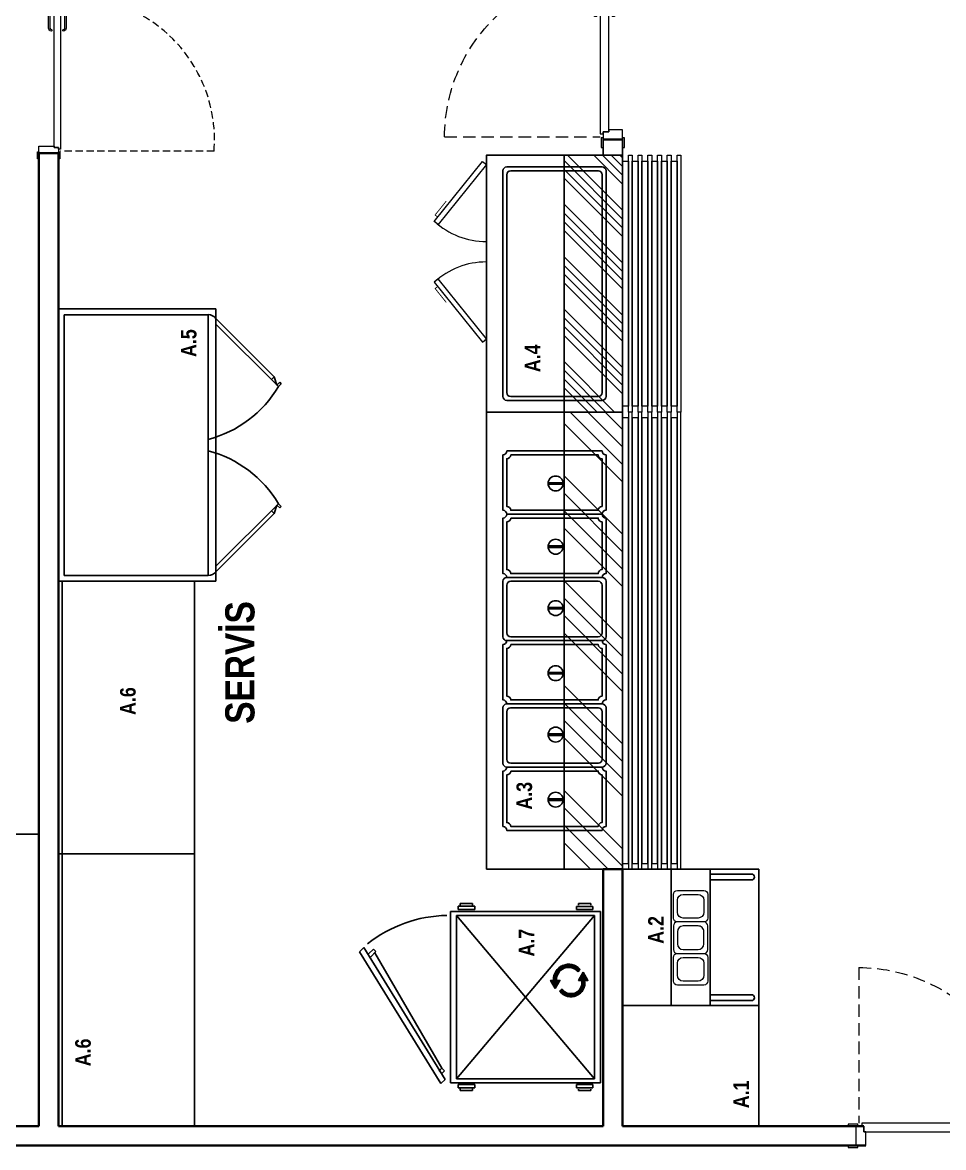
# Model space of a CAD drawing. Header units: centimetres. Extents: x 3125 to 7752, y 12316 to 13705.
# Drawn here: x 4758 to 5231, y 12316 to 12895 of the extents above; entities that cross this region are included whole.
import ezdxf

# ---------------------------------------------------------------- set-up
doc = ezdxf.new("R2010")
doc.units = ezdxf.units.CM
for name, pattern in [('DASHED2', [9.524999999999995, 6.349999999999998, -3.174999999999998]), ('HIDDEN', [0.375, 0.25, -0.125]), ('NewLinetype1', [0])]:
    doc.linetypes.add(name, pattern=pattern)
doc.layers.add('0-MUTFAK', color=7, linetype='Continuous')
for name, color, linetype, lineweight in [('A_frame', 167, 'Continuous', 9), ('A_strc-prf', 115, 'Continuous', 9), ('A_text', 7, 'Continuous', 9), ('DUVAR', 1, 'Continuous', 40), ('GRC-Ekipman', 4, 'Continuous', 25)]:
    doc.layers.add(name, color=color, linetype=linetype, lineweight=lineweight)
doc.styles.add('GZP', font='ARIALN.TTF')
pattern_1 = [(360, (-171.5160892261192, 853.8561361973235), (-1e-16, -0.5588000000000001), [0.4064, -0.1524]), (270, (-171.5160892261192, 853.8561361973235), (-0.5588000000000001, 0), [0.4064, -0.1524])]

# ---------------------------------------------------------------- blocks, each defined once
blk = doc.blocks.new('K-160')
at = {"layer": 'A_frame'}
for points in [[(-717.4927648580197, 19159.98319272613), (-717.4927648580197, 19163.61955637613), (-716.7654921280155, 19163.61955637613), (-716.7654921280209, 19160.71178422784), (-716.7654921280209, 19159.98319272613)], [(-706.7627648280263, 19159.98319272613), (-706.7627648280263, 19160.71178422792), (-706.7627648280263, 19163.61955637613), (-706.0354920980203, 19163.61955637613), (-706.0354920980203, 19159.98319272613)], [(-716.7654921280209, 19081.43905665793), (-716.7654921280209, 19080.71178392792), (-717.8564012230199, 19080.71178392792), (-717.8564012230199, 19158.52864726613), (-716.7654921280209, 19158.52864726613), (-716.7654921280209, 19157.80137453613), (-714.5836739380211, 19157.80137453613), (-714.5836739380211, 19157.07410180613), (-714.5836739380211, 19081.43905665793)], [(-714.5836739380211, 19157.07410180613), (-714.5836739380211, 19157.80137453613), (-716.7654921280209, 19157.80137453613), (-716.7654921280209, 19160.71178422784), (-706.7627648280263, 19160.71178422792), (-706.7627648280209, 19157.07410180613)], [(-716.7654921280209, 19079.98451119793), (-716.7654921280209, 19080.71178392792), (-717.8564012230199, 19080.71178392792), (-717.8564012230199, 19002.89492058969), (-716.7654921280209, 19002.89492058969), (-716.7654921280209, 19003.62219331969), (-714.5836739380211, 19003.62219331969), (-714.5836739380211, 19004.34946604968), (-714.5836739380211, 19079.98451119793)], [(-718.2200375880202, 19074.3525872176), (-718.2200375880202, 19072.3519774586), (-717.8564012230199, 19072.3519774586), (-717.8564012230199, 19074.3525872176)], [(-714.5836739380211, 19074.3525872176), (-714.5836739380211, 19072.3519774586), (-714.2200375730208, 19072.3519774586), (-714.2200375730208, 19074.3525872176)], [(-717.4927648580197, 19001.44037512968), (-717.4927648580197, 18997.80401147969), (-716.7654921280155, 18997.80401147969), (-716.7654921280209, 19000.71178362797), (-716.7654921280209, 19001.44037512968)], [(-714.5836739380211, 19004.34946604968), (-714.5836739380211, 19003.62219331969), (-716.7654921280209, 19003.62219331969), (-716.7654921280209, 19000.71178362797), (-706.7627648280263, 19000.71178362789), (-706.7627648280209, 19004.34946604968)], [(-706.7627648280263, 19001.44037512968), (-706.7627648280263, 19000.71178362789), (-706.7627648280263, 18997.80401147969), (-706.0354920980203, 18997.80401147969), (-706.0354920980203, 19001.44037512968)]]:
    blk.add_lwpolyline(points, close=True, dxfattribs=at)
at = {"layer": 'A_frame', "linetype": 'HIDDEN', "ltscale": 15}
for points in [[(-717.8564012230199, 19080.71178392792, -0.4623832520336934), (-796.7654924280159, 19159.64939089391), (-717.8564012230199, 19159.64939089391)], [(-717.8564012230199, 19080.71178392792, 0.4623832520335537), (-796.7654924280159, 19001.77417696191), (-717.8564012230199, 19001.77417696191)]]:
    blk.add_lwpolyline(points, format="xyb", dxfattribs=at)
at = {"layer": 'A_frame'}
for points in [[(-720.7654921430203, 19089.16219461271), (-720.7654921430203, 19096.43492191272, -0.4142135623491085), (-719.3109466831465, 19097.88946737271, -0.9168501625159606), (-719.3109466917667, 19097.16219464271, 0.4142135588501441), (-720.0382194130198, 19096.43492191272), (-720.0382194130198, 19089.16219461271, 0.4142135623730951), (-719.310946683021, 19088.43492188272), (-718.2200375880202, 19088.43492188272), (-718.2200375880202, 19087.70764915271), (-719.310946683021, 19087.70764915271, -0.4142135623730951)], [(-713.12912847802, 19087.70764915271), (-714.2200375730208, 19087.70764915271), (-714.2200375730208, 19088.43492188272), (-713.12912847802, 19088.43492188272, 0.4142135623730951), (-712.4018557480194, 19089.16219461271), (-712.4018557480194, 19096.43492191272, 0.4142135588522839), (-713.1291284692834, 19097.16219464271, -0.9168501625158472), (-713.129128477909, 19097.88946737271, -0.4142135623501673), (-711.6745830180207, 19096.43492191272), (-711.6745830180207, 19089.16219461271, -0.4142135623730951)], [(-720.7654921430203, 19072.26137324315), (-720.7654921430203, 19064.98864594315, 0.4142135623491085), (-719.3109466831465, 19063.53410048314, 0.9168501625159606), (-719.3109466917667, 19064.26137321315, -0.4142135588501441), (-720.0382194130198, 19064.98864594315), (-720.0382194130198, 19072.26137324315, -0.4142135623730951), (-719.310946683021, 19072.98864597315), (-718.2200375880202, 19072.98864597315), (-718.2200375880202, 19073.71591870315), (-719.310946683021, 19073.71591870315, 0.4142135623730951)], [(-713.12912847802, 19073.71591870315), (-714.2200375730208, 19073.71591870315), (-714.2200375730208, 19072.98864597315), (-713.12912847802, 19072.98864597315, -0.4142135623730951), (-712.4018557480194, 19072.26137324315), (-712.4018557480194, 19064.98864594315, -0.4142135588522839), (-713.1291284692834, 19064.26137321315, 0.9168501625158472), (-713.129128477909, 19063.53410048314, 0.4142135623501673), (-711.6745830180207, 19064.98864594315), (-711.6745830180207, 19072.26137324315, 0.4142135623730951)]]:
    blk.add_lwpolyline(points, format="xyb", close=True, dxfattribs=at)
blk = doc.blocks.new('WE2')
at = {"layer": 'A_strc-prf', "linetype": 'DASHED2', "elevation": 1.887440247873986e-08}
blk.add_lwpolyline([(-2278.771145463372, 19384.01490737011, -0.3926961152955282), (-2193.230122980975, 19464.01592985247), (-2193.230122980975, 19384.01490737011)], format="xyb", dxfattribs=at)
blk.add_lwpolyline([(-2278.771145463372, 19384.01490737011, -0.3926961152955282), (-2193.230122980975, 19464.01592985247), (-2193.230122980975, 19384.01490737011)], format="xyb", dxfattribs=at)
at = {"layer": 'A_strc-prf', "elevation": 1.887440247873986e-08}
for points in [[(-2267.151830815346, 19388.01490737011), (-2257.151830815346, 19388.01490737011, -0.4142135623491085), (-2255.15183081535, 19386.01490737027, -0.9168501625159606), (-2256.151830815346, 19386.01490738213, 0.414213558850144), (-2257.151830815346, 19387.01490737011), (-2267.151830815346, 19387.01490737011, 0.4142135623730951), (-2268.151830815346, 19386.01490737011), (-2268.151830815346, 19384.51490737011), (-2269.151830815346, 19384.51490737011), (-2269.151830815346, 19386.01490737011, -0.4142135623730951)], [(-2267.151830815346, 19388.01490737011), (-2257.151830815346, 19388.01490737011, -0.4142135623491085), (-2255.15183081535, 19386.01490737027, -0.9168501625159606), (-2256.151830815346, 19386.01490738213, 0.414213558850144), (-2257.151830815346, 19387.01490737011), (-2267.151830815346, 19387.01490737011, 0.4142135623730951), (-2268.151830815346, 19386.01490737011), (-2268.151830815346, 19384.51490737011), (-2269.151830815346, 19384.51490737011), (-2269.151830815346, 19386.01490737011, -0.4142135623730951)], [(-2269.151830815346, 19377.51490737011), (-2269.151830815346, 19379.01490737011), (-2268.151830815346, 19379.01490737011), (-2268.151830815346, 19377.51490737011, 0.4142135623730951), (-2267.151830815346, 19376.51490737011), (-2257.151830815346, 19376.51490737011, 0.4142135588522838), (-2256.151830815346, 19377.51490735809, -0.9168501625158472), (-2255.15183081535, 19377.51490736993, -0.4142135623501672), (-2257.151830815346, 19375.51490737011), (-2267.151830815346, 19375.51490737011, -0.4142135623730951)], [(-2269.151830815346, 19377.51490737011), (-2269.151830815346, 19379.01490737011), (-2268.151830815346, 19379.01490737011), (-2268.151830815346, 19377.51490737011, 0.4142135623730951), (-2267.151830815346, 19376.51490737011), (-2257.151830815346, 19376.51490737011, 0.4142135588522838), (-2256.151830815346, 19377.51490735809, -0.9168501625158472), (-2255.15183081535, 19377.51490736993, -0.4142135623501672), (-2257.151830815346, 19375.51490737011), (-2267.151830815346, 19375.51490737011, -0.4142135623730951)]]:
    blk.add_lwpolyline(points, format="xyb", close=True, dxfattribs=at)
for points in [[(-2285.767518841065, 19383.51490737011), (-2280.767518841065, 19383.51490737011), (-2280.767518841065, 19382.51490737011), (-2281.769332152224, 19382.51490737011), (-2285.767518841065, 19382.51490737011)], [(-2285.767518841065, 19383.51490737011), (-2280.767518841065, 19383.51490737011), (-2280.767518841065, 19382.51490737011), (-2281.769332152224, 19382.51490737011), (-2285.767518841065, 19382.51490737011)], [(-2281.769332152224, 19382.51490737011), (-2277.767518841065, 19382.51490737011), (-2277.767518841065, 19379.51490737008), (-2276.767518841047, 19379.51490737008), (-2276.767518841047, 19372.51490737011), (-2281.769332152209, 19372.51490737011)], [(-2281.769332152224, 19382.51490737011), (-2277.767518841065, 19382.51490737011), (-2277.767518841065, 19379.51490737008), (-2276.767518841047, 19379.51490737008), (-2276.767518841047, 19372.51490737011), (-2281.769332152209, 19372.51490737011)], [(-2277.771145463372, 19382.51490737011), (-2278.771145463372, 19382.51490737011), (-2278.771145463372, 19384.01490737011), (-2194.771145463365, 19384.01490737011), (-2194.771145463365, 19382.51490737011), (-2195.771145463372, 19382.51490737011), (-2195.771145463372, 19379.51490737011), (-2196.771145463365, 19379.51490737011), (-2277.771145463372, 19379.51490737011)], [(-2277.771145463372, 19382.51490737011), (-2278.771145463372, 19382.51490737011), (-2278.771145463372, 19384.01490737011), (-2194.771145463365, 19384.01490737011), (-2194.771145463365, 19382.51490737011), (-2195.771145463372, 19382.51490737011), (-2195.771145463372, 19379.51490737011), (-2196.771145463365, 19379.51490737011), (-2277.771145463372, 19379.51490737011)], [(-2270.027250019491, 19384.51490737011), (-2267.27641161123, 19384.51490737011), (-2267.27641161123, 19384.01490737011), (-2270.027250019491, 19384.01490737011)], [(-2270.027250019491, 19384.51490737011), (-2267.27641161123, 19384.51490737011), (-2267.27641161123, 19384.01490737011), (-2270.027250019491, 19384.01490737011)], [(-2196.771145463365, 19379.51490737011), (-2195.771145463372, 19379.51490737011), (-2195.771145463372, 19382.51490737011), (-2191.769332152209, 19382.51490737011), (-2191.769332152209, 19372.51490737012), (-2196.771145463394, 19372.51490737011)], [(-2196.771145463365, 19379.51490737011), (-2195.771145463372, 19379.51490737011), (-2195.771145463372, 19382.51490737011), (-2191.769332152209, 19382.51490737011), (-2191.769332152209, 19372.51490737012), (-2196.771145463394, 19372.51490737011)], [(-2192.771145463365, 19383.51490737011), (-2187.771145463372, 19383.51490737011), (-2187.771145463372, 19382.5149073701), (-2191.769332152209, 19382.51490737011), (-2192.771145463365, 19382.51490737011)], [(-2192.771145463365, 19383.51490737011), (-2187.771145463372, 19383.51490737011), (-2187.771145463372, 19382.5149073701), (-2191.769332152209, 19382.51490737011), (-2192.771145463365, 19382.51490737011)], [(-2270.027250019491, 19379.51490737011), (-2267.27641161123, 19379.51490737011), (-2267.27641161123, 19379.01490737011), (-2270.027250019491, 19379.01490737011)], [(-2270.027250019491, 19379.51490737011), (-2267.27641161123, 19379.51490737011), (-2267.27641161123, 19379.01490737011), (-2270.027250019491, 19379.01490737011)], [(-2285.767518841065, 19372.51490737011), (-2281.769332152209, 19372.51490737011), (-2280.767518841065, 19372.51490737011), (-2280.767518841065, 19371.51490737011), (-2285.767518841065, 19371.51490737011)], [(-2285.767518841065, 19372.51490737011), (-2281.769332152209, 19372.51490737011), (-2280.767518841065, 19372.51490737011), (-2280.767518841065, 19371.51490737011), (-2285.767518841065, 19371.51490737011)], [(-2192.771145463397, 19372.51490737011), (-2191.769332152209, 19372.51490737012), (-2187.771145463394, 19372.51490737012), (-2187.771145463394, 19371.51490737011), (-2192.771145463397, 19371.51490737011)], [(-2192.771145463397, 19372.51490737011), (-2191.769332152209, 19372.51490737012), (-2187.771145463394, 19372.51490737012), (-2187.771145463394, 19371.51490737011), (-2192.771145463397, 19371.51490737011)]]:
    blk.add_lwpolyline(points, close=True, dxfattribs=at)
blk = doc.blocks.new('CTezg.140-70')
for p, q in [((-140, 0), (0, 0)), ((-140, -70), (-140, 0)), ((0, 0), (0, -70)), ((0, -2.000000000000909), (-140, -2)), ((0, -70), (-140, -70))]:
    blk.add_line(p, q)
blk = doc.blocks.new('KüverÜnit. L70')
for p, q in [((-67.51679228706053, -66.25063764738115), (-67.51679228706053, -45)), ((-64.48853546794271, -66.25063764738115), (-64.48853546794271, -45)), ((-5.511464532057289, -66.25063764738115), (-5.511464532057289, -45)), ((-2.483207712939473, -66.25063764738115), (-2.483207712939473, -45))]:
    blk.add_line(p, q)
for points in [[(-70, 0), (0, 0), (0, -70), (-70, -70)], [(-70, -45), (-70, -25), (0, -25), (0, -45)]]:
    blk.add_lwpolyline(points, close=True)
at = {"color": 33, "lineweight": 0}
for points in [[(-57.5, -26.20000000000073), (-45.29999999998836, -26.20000000000073, -0.4142135623730951), (-43.29999999998836, -28.20000000000073), (-43.30000000000291, -41.79999999999927, -0.4142135623730951), (-45.30000000000291, -43.79999999999927), (-57.5, -43.79999999999927, -0.4142135623730951), (-59.5, -41.79999999999927), (-59.5, -28.19999999999891, -0.414213562373061)], [(-54.5, -28.20000000000073), (-48.29999999998836, -28.20000000000073, -0.4142135623730951), (-45.29999999998836, -31.20000000000073), (-45.29999999998836, -38.79999999999927, -0.4142135623731022), (-48.29999999998836, -41.79999999999927), (-54.5, -41.79999999999927, -0.4142135623730951), (-57.5, -38.79999999999927), (-57.5, -31.20000000000073, -0.4142135623730951)], [(-29.09999999999127, -26.20000000000073), (-41.29999999998836, -26.20000000000073, 0.4142135623730951), (-43.29999999998836, -28.20000000000073), (-43.29999999998836, -41.79999999999927, 0.4142135623730951), (-41.29999999998836, -43.79999999999927), (-29.09999999999127, -43.80000000000111, 0.4142135623730951), (-27.09999999999127, -41.80000000000108), (-27.09999999999127, -28.19999999999891, 0.414213562373061)], [(-32.10000000000582, -28.20000000000073), (-38.29999999998836, -28.20000000000073, 0.4142135623730951), (-41.29999999998836, -31.20000000000073), (-41.29999999998836, -38.79999999999927, 0.4142135623731022), (-38.29999999998836, -41.79999999999927), (-32.10000000000582, -41.79999999999927, 0.4142135623730951), (-29.09999999999127, -38.79999999999927), (-29.09999999999127, -31.20000000000073, 0.4142135623730951)], [(-25.09999999999127, -26.20000000000073), (-12.89999999999418, -26.20000000000073, -0.4142135623730951), (-10.89999999999418, -28.20000000000073), (-10.89999999999418, -41.80000000000108, -0.4142135623730951), (-12.89999999999418, -43.80000000000111), (-25.09999999999127, -43.80000000000111, -0.4142135623730951), (-27.09999999999127, -41.80000000000108), (-27.09999999999127, -28.19999999999891, -0.414213562373061)], [(-22.09999999999127, -28.20000000000073), (-15.89999999999418, -28.20000000000073, -0.4142135623730951), (-12.89999999999418, -31.20000000000073), (-12.89999999999418, -38.79999999999927, -0.4142135623731022), (-15.89999999999418, -41.79999999999927), (-22.09999999999127, -41.79999999999927, -0.4142135623730951), (-25.09999999999127, -38.79999999999927), (-25.09999999999127, -31.20000000000073, -0.4142135623730951)]]:
    blk.add_lwpolyline(points, format="xyb", close=True, dxfattribs=at)
for centre in [(-66.00266387750162, -66.25063764738115), (-3.99733612249838, -66.25063764738115), (-3.99733612249838, -66.25063764738115)]:
    blk.add_arc(centre, 1.514128409557086, 180, 0)
blk = doc.blocks.new('frenox soğuk servis ü. L140')
at = {"lineweight": 0}
h = blk.add_hatch(dxfattribs=at)
h.set_pattern_fill('ANSI34', color=251, style=0)
h.set_pattern_definition([(44.99999999999275, (-4806.476274811561, -0.1027712223403796), (-13.47038418160355, 13.47038418160373), []), (44.99999999999275, (-4801.986144811555, -0.1027712223403796), (-13.47038418160355, 13.47038418160373), []), (44.99999999999275, (-4797.496014811563, -0.1027712223403796), (-13.47038418160355, 13.47038418160373), []), (44.99999999999275, (-4793.005874811555, -0.1027712223403796), (-13.47038418160355, 13.47038418160373), [])])
h.paths.add_polyline_path([(-0.9225141729111784, -40.10277122234039), (-0.9225141729111784, -70.10277122234038), (131.0774858270888, -70.10277122234038), (131.0774858270888, -40.10277122234039)])
at = {"color": 251, "lineweight": 0}
for points in [[(65.87858047428017, 26.72773737436183), (34.98247999695013, 1.956968809481621), (36.63386456793523, -0.1027712223403796), (67.52996504527982, 24.66799734253982)], [(97.03214291468613, 26.72773737436183), (127.9282433920161, 1.956968809481621), (126.276858821031, -0.1027712223403796), (95.38075834370102, 24.66799734253982)]]:
    blk.add_lwpolyline(points, close=True, dxfattribs=at)
at = {"color": 251, "lineweight": 0, "const_width": 0.4400000000000003}
for points in [[(63.61979200674978, 24.91676687965082), (62.55565230116189, 26.2440477502405), (56.88459489247179, 21.6973105109646), (55.43251636010245, 20.53311500707605)], [(99.29093138221651, 24.91676687965082), (100.3550710878044, 26.2440477502405), (106.0261284964945, 21.6973105109646), (107.4782070288638, 20.53311500707605)]]:
    blk.add_lwpolyline(points, dxfattribs=at)
for points in [[(-0.9225141729111784, -0.1027712223403796), (-0.9225141729111784, -70.10277122234038), (131.0774858270888, -70.10277122234038), (131.0774858270888, -0.1027712223403796)], [(131.0774858270888, -40.10277122234039), (-0.9225141729111784, -40.10277122234039), (-0.9225141729111784, -70.10277122234038), (131.0774858270888, -70.10277122234038)]]:
    blk.add_lwpolyline(points, close=True)
at = {"color": 33}
for points in [[(125.0774858270888, -10.60277122234038), (125.0774858270888, -59.60277122234039, -0.4142135623731128), (123.0774858270888, -61.60277122234039), (7.07748582708882, -61.60277122234039, -0.4142135623730951), (5.077485827088822, -59.60277122234039), (5.077485827088822, -10.60277122234038, -0.4142135623730774), (7.07748582708882, -8.60277122234038), (123.0774858270888, -8.60277122234038, -0.4142135623730951)], [(123.0774858270888, -12.60277122234038), (123.0774858270888, -57.60277122234039, -0.4142135623731177), (121.0774858270888, -59.60277122234039), (9.07748582708882, -59.60277122234039, -0.4142135623731062), (7.07748582708882, -57.60277122234039), (7.07748582708882, -12.60277122234038, -0.4142135623730836), (9.07748582708882, -10.60277122234038), (121.0774858270888, -10.60277122234038, -0.4142135623730841)]]:
    blk.add_lwpolyline(points, format="xyb", close=True, dxfattribs=at)
at = {"color": 45, "lineweight": 0}
for points in [[(131.0774858270888, -75.10277122234038), (-0.9225141729111784, -75.10277122234038), (-0.9225141729111784, -73.10277122234038), (131.0774858270888, -73.10277122234038)], [(128.0774858270888, -73.10277122234038), (2.07748582708882, -73.10277122234038), (2.07748582708882, -70.10277122234038), (128.0774858270888, -70.10277122234038)], [(128.0774858270888, -78.10277122234038), (2.07748582708882, -78.10277122234038), (2.07748582708882, -75.10277122234038), (128.0774858270888, -75.10277122234038)], [(131.0774858270888, -80.10277122234038), (-0.9225141729111784, -80.10277122234038), (-0.9225141729111784, -78.10277122234038), (131.0774858270888, -78.10277122234038)], [(128.0774858270888, -83.1027712223404), (2.07748582708882, -83.1027712223404), (2.07748582708882, -80.10277122234038), (128.0774858270888, -80.10277122234038)], [(131.0774858270888, -85.10277122234038), (-0.9225141729111784, -85.10277122234038), (-0.9225141729111784, -83.1027712223404), (131.0774858270888, -83.1027712223404)], [(128.0774858270888, -88.1027712223404), (2.07748582708882, -88.1027712223404), (2.07748582708882, -85.10277122234038), (128.0774858270888, -85.10277122234038)], [(128.0774858270888, -88.1027712223404), (2.07748582708882, -88.1027712223404), (2.07748582708882, -85.10277122234038), (128.0774858270888, -85.10277122234038)], [(128.0774858270888, -88.1027712223404), (2.07748582708882, -88.1027712223404), (2.07748582708882, -85.10277122234038), (128.0774858270888, -85.10277122234038)], [(131.0774858270888, -90.10277122234038), (-0.9225141729111784, -90.10277122234038), (-0.9225141729111784, -88.1027712223404), (131.0774858270888, -88.1027712223404)], [(128.0774858270888, -93.10277122234041), (2.07748582708882, -93.10277122234041), (2.07748582708882, -90.10277122234038), (128.0774858270888, -90.10277122234038)], [(128.0774858270888, -93.10277122234041), (2.07748582708882, -93.10277122234041), (2.07748582708882, -90.10277122234038), (128.0774858270888, -90.10277122234038)], [(131.0774858270888, -95.10277122234038), (-0.9225141729111784, -95.10277122234038), (-0.9225141729111784, -93.10277122234041), (131.0774858270888, -93.10277122234041)], [(131.0774858270888, -100.1027712223404), (-0.9225141729111784, -100.1027712223404), (-0.9225141729111784, -98.10277122234041), (131.0774858270888, -98.10277122234041)], [(128.0774858270888, -98.10277122234041), (2.07748582708882, -98.10277122234041), (2.07748582708882, -95.10277122234038), (128.0774858270888, -95.10277122234038)]]:
    blk.add_lwpolyline(points, close=True, dxfattribs=at)
at = {"color": 251, "lineweight": 0}
for centre, radius, start, end in [((36.63386456793523, -0.1027712223403796), 39.60000000000036, 0, 42.54324541862132), ((126.276858821031, -0.1027712223403796), 39.60000000000038, 137.4567545813787, 180)]:
    blk.add_arc(centre, radius, start, end, dxfattribs=at)
blk = doc.blocks.new('sıcak banket a. 88-77')
h = blk.add_hatch()
h.set_pattern_fill('ANGLE', color=23, scale=0.08, style=0)
h.set_pattern_definition(pattern_1)
edge = h.paths.add_edge_path()
edge.add_line((35.36888156202622, -22.5393985643077), (35.36888156202622, -24.13939856430807))
edge.add_ellipse((34.90585451602238, -16.34685949890627), major_axis=(5.519875865050897, 5.519875865050897), ratio=0.9999999999998872, start_angle=87.01296561517859, end_angle=228.4004756552082, ccw=False)
edge.add_line((29.68111879564822, -10.54684262105183), (31.03678929213493, -11.509069898093))
edge.add_ellipse((34.90708128614642, -16.35490237940939), major_axis=(4.385273797372311, 4.385273797372311), ratio=0.9999999999997801, start_angle=83.61382491628162, end_angle=229.2703873723542)
h.paths.add_polyline_path([(35.36888156202622, -20.81086077015971), (39.5469588253909, -23.22307480285963), (35.36888156202622, -25.63528883555773)])
h = blk.add_hatch()
h.set_pattern_fill('ANGLE', color=23, scale=0.08, style=0)
h.set_pattern_definition(pattern_1)
edge = h.paths.add_edge_path()
edge.add_ellipse((36.6753667097364, -15.13610678710029), major_axis=(3.926280879098405, 3.926280879098405), ratio=0.999999999999866, start_angle=260.879958972043, end_angle=418.6088662258044)
edge.add_line((35.36888156202622, -9.73939856430843), (35.36888156202622, -8.139398564308067))
edge.add_ellipse((36.70123398977739, -15.14540608474453), major_axis=(-5.042782186855692, 5.042782186855692), ratio=0.9999999999999284, start_angle=171.7161694729125, end_angle=325.7675253810813, ccw=False)
edge.add_line((40.96485362088424, -20.86212297552811), (39.92968420240503, -19.63508230826846))
h.paths.add_polyline_path([(31.19080429866154, -8.823074802858171), (35.36888156202622, -6.410860770158251), (35.36888156202622, -11.23528883555809)])
at = {"lineweight": -2}
for p, q in [((0, 0), (-0.0400003599061165, -76.99999999999818)), ((0, 0), (88, 0)), ((88, -76.99999999999818), (88, 0)), ((-0.0400003599061165, -76.99999999999818), (88, -76.99999999999818))]:
    blk.add_line(p, q, dxfattribs=at)
at = {"color": 251, "lineweight": -2}
for p, q in [((-4.115646477337576, -11.2065728359812), (-4.11208093794994, -4.878695763960422)), ((-4.11208093794994, -4.878695763960422), (-3.300723248365102, -4.879152935895036)), ((-2.651105017284862, -3.905965016123445), (-2.655859101025271, -12.34318985551908)), ((-1.028307216547545, -3.90687940643329), (-2.651105017284862, -3.905965016123445)), ((-1.033061300302506, -12.34410424583075), (-1.028307216547545, -3.90687940643329)), ((88.9638574695273, -12.34522944033961), (88.96861155326769, -3.908004600942149)), ((88.96861155326769, -3.908004600942149), (90.591409354005, -3.908918991253813)), ((90.591409354005, -3.908918991253813), (90.58665527026459, -12.34614383065127)), ((92.0512881472387, -4.883295539479148), (91.23993045763928, -4.882838367544536)), ((92.04772260783648, -11.21117261149811), (92.0512881472387, -4.883295539479148)), ((-3.304288787752739, -11.20703000791582), (-4.115646477337576, -11.2065728359812)), ((91.23636491825165, -11.2107154395635), (92.04772260783648, -11.21117261149811)), ((-2.655859101025271, -12.34318985551908), (-1.033061300302506, -12.34410424583075)), ((90.58665527026459, -12.34614383065127), (88.9638574695273, -12.34522944033961)), ((-4.143015197187196, -65.78879623324428), (-4.146580736574832, -72.11667330526507)), ((-3.331657507587806, -65.78925340518072), (-4.143015197187196, -65.78879623324428)), ((-2.686701943370279, -73.0910498534904), (-2.681947859629872, -64.65382501409294)), ((-2.681947859629872, -64.65382501409294), (-1.059150058907107, -64.65473940440461)), ((-1.059150058907107, -64.65473940440461), (-1.063904142647515, -73.09196424380025)), ((88.93776871092268, -64.65586459891347), (88.93301462718227, -73.09308943831091)), ((90.56056651164543, -64.65677898922331), (88.93776871092268, -64.65586459891347)), ((90.55581242790504, -73.09400382862077), (90.56056651164543, -64.65677898922331)), ((91.20899619841656, -65.7929388368284), (92.02035388800141, -65.79339600876301)), ((92.02035388800141, -65.79339600876301), (92.01678834861376, -72.1212730807838)), ((-4.146580736574832, -72.11667330526507), (-3.335223046975444, -72.1171304771997)), ((-1.063904142647515, -73.09196424380025), (-2.686701943370279, -73.0910498534904)), ((88.93301462718227, -73.09308943831091), (90.55581242790504, -73.09400382862077)), ((92.01678834861376, -72.1212730807838), (91.20543065901438, -72.1208159088492)), ((18.54458646656712, -121.6640260170406), (86.288980576006, -79.86622993210767)), ((80.5434536004177, -81.46210179837908), (81.80641112285956, -80.20056674000443)), ((81.80641112285956, -80.20056674000443), (83.55416471780335, -81.95029104250534)), ((86.28140623989748, -79.8586470554419), (88.46761443420836, -82.04732034380866)), ((88.46761443419382, -82.04732034380866), (20.72322032475495, -123.845116428738)), ((21.19233570038341, -116.0484425325448), (80.5434536004177, -81.46210179837908)), ((82.1215696795407, -83.04199730756227), (80.5434536004177, -81.46210179837908)), ((19.35076911385113, -116.7307161069075), (20.61372663629299, -115.4691810485328)), ((20.61372663629299, -115.4691810485328), (23.23289892023604, -118.0913066221437)), ((21.80030388197338, -119.1830128872007), (19.35076911385113, -116.7307161069075)), ((20.72322032475495, -123.845116428738), (18.54458646656712, -121.6640260170406))]:
    blk.add_line(p, q, dxfattribs=at)
at = {"linetype": 'ByBlock'}
for p, q in [((1.965397696316358, -74.00616327134412), (85.93930971433295, -2.993805573400095)), ((2.00202293744951, -2.996094771477147), (1.965397696316358, -74.00616327134412)), ((85.93930971433295, -2.993805573400095), (2.00202293744951, -2.996094771477147)), ((85.90268447321432, -74.00387407326525), (2.00202293744951, -2.996094771477147)), ((85.90268447321432, -74.00387407326525), (85.93930971433295, -2.993805573400095)), ((1.965397696316358, -74.00616327134412), (85.90268447321432, -74.00387407326525))]:
    blk.add_line(p, q, dxfattribs=at)
at = {"color": 23}
for p, q in [((31.03678929213493, -11.50906989809482), (29.68111879564822, -10.54684262105183)), ((39.92968420240503, -19.63508230827028), (40.96485362088424, -20.86212297552811))]:
    blk.add_line(p, q, dxfattribs=at)
for points in [[(31.19080429866154, -8.823074802858171), (35.36888156202622, -11.23528883555809), (35.36888156202622, -6.41086077016007)], [(39.5469588253909, -23.22307480285963), (35.36888156202622, -25.63528883555773), (35.36888156202622, -20.81086077015971)]]:
    blk.add_lwpolyline(points, close=True, dxfattribs=at)
for centre, radius, start, end in [((34.90585451602238, -16.34685949890627), 7.806283310970451, 132.0129656148675, 273.4004756553546), ((34.90708128614642, -16.35490237940939), 6.201713678962622, 128.6138249158188, 274.2703873727088), ((36.70123398977739, -15.14540608474453), 7.131570960744617, 306.7161694728177, 100.767525381254), ((36.6753667097364, -15.13610678710029), 5.552599668906809, 305.8799589721378, 103.6088662256689)]:
    blk.add_arc(centre, radius, start, end, dxfattribs=at)
at = {"color": 251}
blk.add_arc((70.6879697007098, -77.45217410567966), 68.72045120457139, 181.224431704946, 217.9942786232401, dxfattribs=at)
blk = doc.blocks.new('1414')
at = {"linetype": 'NewLinetype1', "lineweight": 0}
h = blk.add_hatch(dxfattribs=at)
h.set_pattern_fill('ANSI34-METRIC', color=251, scale=2, style=0)
h.set_pattern_definition([(45, (-1392.768739161838, 18653.488157504), (-26.94076836320756, 26.94076836320756), []), (45, (-1383.788479161841, 18653.488157504), (-26.94076836320756, 26.94076836320756), []), (45, (-1374.808219161845, 18653.488157504), (-26.94076836320756, 26.94076836320756), []), (45, (-1365.827939161842, 18653.488157504), (-26.94076836320756, 26.94076836320756), [])])
h.paths.add_polyline_path([(-2623.840832686939, 17552.64069559211), (-2623.840832686939, 17522.64069559211), (-2388.840832686939, 17522.64069559211), (-2388.840832686939, 17552.64069559211)])
for p, q in [((-2623.840832686939, 17592.64069559211), (-2388.840832686939, 17592.64069559211)), ((-2623.840832686939, 17522.64069559211), (-2623.840832686939, 17592.64069559211)), ((-2388.840832686939, 17592.64069559211), (-2388.840832686939, 17522.64069559211)), ((-2623.840832686939, 17552.64069559211), (-2388.840832686939, 17552.64069559211)), ((-2623.840832686939, 17522.64069559211), (-2623.840832686939, 17552.64069559211)), ((-2388.840832686939, 17552.64069559211), (-2388.840832686939, 17522.64069559211)), ((-2388.840832686939, 17522.64069559211), (-2623.840832686939, 17522.64069559211)), ((-2388.840832686939, 17522.64069559211), (-2623.840832686939, 17522.64069559211)), ((-2391.840832686939, 17522.64069559211), (-2620.840832686939, 17522.64069559211))]:
    blk.add_line(p, q)
at = {"color": 45, "lineweight": 0}
for p, q in [((-2620.840832686939, 17522.64069559211), (-2620.840832686939, 17519.64069559211)), ((-2391.840832686939, 17519.64069559211), (-2391.840832686939, 17522.64069559211)), ((-2388.840832686939, 17519.64069559211), (-2623.840832686939, 17519.64069559211)), ((-2623.840832686939, 17519.64069559211), (-2623.840832686939, 17517.64069559211)), ((-2623.840832686939, 17517.64069559211), (-2388.840832686939, 17517.64069559211)), ((-2388.840832686939, 17514.64069559211), (-2623.840832686939, 17514.64069559211)), ((-2623.840832686939, 17514.64069559211), (-2623.840832686939, 17512.64069559211)), ((-2620.840832686939, 17519.64069559211), (-2391.840832686939, 17519.64069559211)), ((-2391.840832686939, 17517.64069559211), (-2620.840832686939, 17517.64069559211)), ((-2620.840832686939, 17517.64069559211), (-2620.840832686939, 17514.64069559211)), ((-2620.840832686939, 17514.64069559211), (-2391.840832686939, 17514.64069559211)), ((-2391.840832686939, 17514.64069559211), (-2391.840832686939, 17517.64069559211)), ((-2388.840832686939, 17517.64069559211), (-2388.840832686939, 17519.64069559211)), ((-2388.840832686939, 17512.64069559211), (-2388.840832686939, 17514.64069559211)), ((-2623.840832686939, 17512.64069559211), (-2388.840832686939, 17512.64069559211)), ((-2388.840832686939, 17509.64069559211), (-2623.840832686939, 17509.64069559211)), ((-2623.840832686939, 17509.64069559211), (-2623.840832686939, 17507.64069559211)), ((-2391.840832686939, 17512.64069559211), (-2620.840832686939, 17512.64069559211)), ((-2620.840832686939, 17512.64069559211), (-2620.840832686939, 17509.64069559211)), ((-2620.840832686939, 17509.64069559211), (-2391.840832686939, 17509.64069559211)), ((-2391.840832686939, 17509.64069559211), (-2391.840832686939, 17512.64069559211)), ((-2388.840832686939, 17507.64069559211), (-2388.840832686939, 17509.64069559211)), ((-2623.840832686939, 17507.64069559211), (-2388.840832686939, 17507.64069559211)), ((-2388.840832686939, 17504.64069559211), (-2623.840832686939, 17504.64069559211)), ((-2623.840832686939, 17504.64069559211), (-2623.840832686939, 17502.64069559211)), ((-2623.840832686939, 17502.64069559211), (-2388.840832686939, 17502.64069559211)), ((-2391.840832686939, 17507.64069559211), (-2620.840832686939, 17507.64069559211)), ((-2620.840832686939, 17507.64069559211), (-2620.840832686939, 17504.64069559211)), ((-2391.840832686939, 17507.64069559211), (-2620.840832686939, 17507.64069559211)), ((-2620.840832686939, 17507.64069559211), (-2620.840832686939, 17504.64069559211)), ((-2391.840832686939, 17507.64069559211), (-2620.840832686939, 17507.64069559211)), ((-2620.840832686939, 17507.64069559211), (-2620.840832686939, 17504.64069559211)), ((-2620.840832686939, 17504.64069559211), (-2391.840832686939, 17504.64069559211)), ((-2620.840832686939, 17504.64069559211), (-2391.840832686939, 17504.64069559211)), ((-2620.840832686939, 17504.64069559211), (-2391.840832686939, 17504.64069559211)), ((-2391.840832686939, 17502.64069559211), (-2620.840832686939, 17502.64069559211)), ((-2620.840832686939, 17502.64069559211), (-2620.840832686939, 17499.64069559211)), ((-2391.840832686939, 17502.64069559211), (-2620.840832686939, 17502.64069559211)), ((-2620.840832686939, 17502.64069559211), (-2620.840832686939, 17499.64069559211)), ((-2391.840832686939, 17504.64069559211), (-2391.840832686939, 17507.64069559211)), ((-2391.840832686939, 17504.64069559211), (-2391.840832686939, 17507.64069559211)), ((-2391.840832686939, 17504.64069559211), (-2391.840832686939, 17507.64069559211)), ((-2391.840832686939, 17499.64069559211), (-2391.840832686939, 17502.64069559211)), ((-2391.840832686939, 17499.64069559211), (-2391.840832686939, 17502.64069559211)), ((-2388.840832686939, 17502.64069559211), (-2388.840832686939, 17504.64069559211)), ((-2388.840832686939, 17499.64069559211), (-2623.840832686939, 17499.64069559211)), ((-2623.840832686939, 17499.64069559211), (-2623.840832686939, 17497.64069559211)), ((-2623.840832686939, 17497.64069559211), (-2388.840832686939, 17497.64069559211)), ((-2620.840832686939, 17499.64069559211), (-2391.840832686939, 17499.64069559211)), ((-2620.840832686939, 17499.64069559211), (-2391.840832686939, 17499.64069559211)), ((-2391.840832686939, 17497.64069559211), (-2620.840832686939, 17497.64069559211)), ((-2620.840832686939, 17497.64069559211), (-2620.840832686939, 17494.64069559211)), ((-2391.840832686939, 17494.64069559211), (-2391.840832686939, 17497.64069559211)), ((-2388.840832686939, 17497.64069559211), (-2388.840832686939, 17499.64069559211)), ((-2388.840832686939, 17494.64069559211), (-2623.840832686939, 17494.64069559211)), ((-2623.840832686939, 17494.64069559211), (-2623.840832686939, 17492.64069559211)), ((-2623.840832686939, 17492.64069559211), (-2388.840832686939, 17492.64069559211)), ((-2620.840832686939, 17494.64069559211), (-2391.840832686939, 17494.64069559211)), ((-2388.840832686939, 17492.64069559211), (-2388.840832686939, 17494.64069559211))]:
    blk.add_line(p, q, dxfattribs=at)
at = {"color": 33}
for points in [[(-2571.340832686939, 17582.14069559211), (-2571.340832686939, 17533.14069559211, 0.4142135623731128), (-2573.340832686939, 17531.14069559211), (-2601.840832686939, 17531.14069559211, 0.4142135623730951), (-2603.840832686939, 17533.14069559211), (-2603.840832686939, 17582.14069559211, 0.4142135623730774), (-2601.840832686939, 17584.14069559211), (-2573.340832686939, 17584.14069559211, 0.4142135623730951)], [(-2571.340832686939, 17582.14069559211), (-2571.340832686939, 17533.14069559211, 0.4142135623731128), (-2569.340832686939, 17531.14069559211), (-2540.840832686939, 17531.14069559211, 0.4142135623730951), (-2538.840832686939, 17533.14069559211), (-2538.840832686939, 17582.14069559211, 0.4142135623730774), (-2540.840832686939, 17584.14069559211), (-2569.340832686939, 17584.14069559211, 0.4142135623730951)], [(-2506.340832686939, 17582.14069559211), (-2506.340832686939, 17533.14069559211, 0.4142135623731128), (-2508.340832686939, 17531.14069559211), (-2536.840832686939, 17531.14069559211, 0.4142135623730951), (-2538.840832686939, 17533.14069559211), (-2538.840832686939, 17582.14069559211, 0.4142135623730774), (-2536.840832686939, 17584.14069559211), (-2508.340832686939, 17584.14069559211, 0.4142135623730951)], [(-2506.340832686939, 17582.14069559211), (-2506.340832686939, 17533.14069559211, 0.4142135623731128), (-2504.340832686939, 17531.14069559211), (-2475.840832686939, 17531.14069559211, 0.4142135623730951), (-2473.840832686939, 17533.14069559211), (-2473.840832686939, 17582.14069559211, 0.4142135623730774), (-2475.840832686939, 17584.14069559211), (-2504.340832686939, 17584.14069559211, 0.4142135623730951)], [(-2441.340832686939, 17582.14069559211), (-2441.340832686939, 17533.14069559211, 0.4142135623731128), (-2443.340832686939, 17531.14069559211), (-2471.840832686939, 17531.14069559211, 0.4142135623730951), (-2473.840832686939, 17533.14069559211), (-2473.840832686939, 17582.14069559211, 0.4142135623730774), (-2471.840832686939, 17584.14069559211), (-2443.340832686939, 17584.14069559211, 0.4142135623730951)], [(-2408.840832686939, 17582.14069559211), (-2408.840832686939, 17533.14069559211, 0.4142135623731128), (-2410.840832686939, 17531.14069559211), (-2439.340832686939, 17531.14069559211, 0.4142135623730951), (-2441.340832686939, 17533.14069559211), (-2441.340832686939, 17582.14069559211, 0.4142135623730774), (-2439.340832686939, 17584.14069559211), (-2410.840832686939, 17584.14069559211, 0.4142135623730951)], [(-2573.340832686939, 17580.14069559211), (-2573.340832686939, 17535.14069559211, 0.4142135623731679), (-2575.340832686939, 17533.14069559211), (-2599.840832686939, 17533.14069559211, 0.4142135623731364), (-2601.840832686939, 17535.14069559211), (-2601.840832686939, 17580.14069559211, 0.4142135623730466), (-2599.840832686939, 17582.14069559211), (-2575.340832686939, 17582.14069559211, 0.4142135623730542)], [(-2569.340832686939, 17580.14069559211), (-2569.340832686939, 17535.14069559211, 0.4142135623731679), (-2567.340832686939, 17533.14069559211), (-2542.840832686939, 17533.14069559211, 0.4142135623731364), (-2540.840832686939, 17535.14069559211), (-2540.840832686939, 17580.14069559211, 0.4142135623730466), (-2542.840832686939, 17582.14069559211), (-2567.340832686939, 17582.14069559211, 0.4142135623730542)], [(-2508.340832686939, 17580.14069559211), (-2508.340832686939, 17535.14069559211, 0.4142135623731679), (-2510.340832686939, 17533.14069559211), (-2534.840832686939, 17533.14069559211, 0.4142135623731364), (-2536.840832686939, 17535.14069559211), (-2536.840832686939, 17580.14069559211, 0.4142135623730466), (-2534.840832686939, 17582.14069559211), (-2510.340832686939, 17582.14069559211, 0.4142135623730542)], [(-2504.340832686939, 17580.14069559211), (-2504.340832686939, 17535.14069559211, 0.4142135623731679), (-2502.340832686939, 17533.14069559211), (-2477.840832686939, 17533.14069559211, 0.4142135623731364), (-2475.840832686939, 17535.14069559211), (-2475.840832686939, 17580.14069559211, 0.4142135623730466), (-2477.840832686939, 17582.14069559211), (-2502.340832686939, 17582.14069559211, 0.4142135623730542)], [(-2443.340832686939, 17580.14069559211), (-2443.340832686939, 17535.14069559211, 0.4142135623731679), (-2445.340832686939, 17533.14069559211), (-2469.840832686939, 17533.14069559211, 0.4142135623731364), (-2471.840832686939, 17535.14069559211), (-2471.840832686939, 17580.14069559211, 0.4142135623730466), (-2469.840832686939, 17582.14069559211), (-2445.340832686939, 17582.14069559211, 0.4142135623730542)], [(-2410.840832686939, 17580.14069559211), (-2410.840832686939, 17535.14069559211, 0.4142135623731679), (-2412.840832686939, 17533.14069559211), (-2437.340832686939, 17533.14069559211, 0.4142135623731364), (-2439.340832686939, 17535.14069559211), (-2439.340832686939, 17580.14069559211, 0.4142135623730466), (-2437.340832686939, 17582.14069559211), (-2412.840832686939, 17582.14069559211, 0.4142135623730542)]]:
    blk.add_lwpolyline(points, format="xyb", close=True, dxfattribs=at)
for points in [[(-2587.660670911559, 17560.81989132071), (-2587.660670911559, 17553.32203280873), (-2588.410040367438, 17553.32203280873), (-2588.410040367438, 17560.81989132071)], [(-2555.020994462306, 17560.81989132071), (-2555.020994462306, 17553.32203280873), (-2554.271625006426, 17553.32203280873), (-2554.271625006426, 17560.81989132071)], [(-2522.660670911559, 17560.81989132071), (-2522.660670911559, 17553.32203280873), (-2523.410040367453, 17553.32203280873), (-2523.410040367453, 17560.81989132071)], [(-2490.02099446232, 17560.81989132071), (-2490.02099446232, 17553.32203280873), (-2489.271625006426, 17553.32203280873), (-2489.271625006426, 17560.81989132071)], [(-2457.660670911573, 17560.81989132071), (-2457.660670911573, 17553.32203280873), (-2458.410040367453, 17553.32203280873), (-2458.410040367453, 17560.81989132071)], [(-2425.160670911573, 17560.81989132071), (-2425.160670911573, 17553.32203280873), (-2425.910040367453, 17553.32203280873), (-2425.910040367453, 17560.81989132071)]]:
    blk.add_lwpolyline(points, close=True, dxfattribs=at)
for centre in [(-2588.060670911553, 17557.07096206472), (-2554.620994462312, 17557.07096206472), (-2523.060670911567, 17557.07096206472), (-2489.620994462326, 17557.07096206472), (-2458.060670911567, 17557.07096206472), (-2425.560670911567, 17557.07096206472)]:
    blk.add_circle(centre, 3.823091046240731, dxfattribs=at)
blk = doc.blocks.new('Frenox Depo Tipi Dolap Çift Kapı')
for p, q in [((0, 0), (0, 81)), ((0, 81), (70, 81)), ((140, 81), (70, 81)), ((140, 0), (140, 81)), ((70, 0), (0, 0)), ((70, 0), (140, 0))]:
    blk.add_line(p, q)
at = {"color": 251}
for p, q in [((3, 4), (3, 78)), ((3, 78), (137, 78)), ((137, 78), (73, 78)), ((137, 4), (137, 78)), ((67, 4), (3, 4)), ((73, 4), (137, 4))]:
    blk.add_line(p, q, dxfattribs=at)
at = {"color": 251, "linetype": 'Continuous'}
for p, q in [((67.05008090654155, 4), (2.949919093458448, 4)), ((4.949919093458448, 0), (34.88508196784824, -29.93516287438251)), ((7.778346218212391, 0), (39.834829436164, -32.05648321794797)), ((72.94991909345845, 4), (137.0500809065416, 4)), ((132.2216537817876, 0), (100.165170563836, -32.05648321794797)), ((135.0500809065416, 0), (105.1149180321518, -29.93516287438251)), ((36.29929553023248, -28.52094931200827), (34.88508196786279, -29.93516287437251)), ((103.7007044697675, -28.52094931200827), (105.1149180321372, -29.93516287437251)), ((34.88508196786279, -29.93516287437251), (39.12772265497188, -31.34937643676039)), ((39.12772265497188, -31.34937643676039), (37.71350909260218, -32.76358999912463)), ((37.71350909260218, -32.76358999912918), (38.4206158737943, -33.4706967803213)), ((39.834829436164, -32.05648321794797), (38.4206158737943, -33.47069678031221)), ((100.165170563836, -32.05648321794797), (101.5793841262057, -33.47069678031221)), ((105.1149180321372, -29.93516287437251), (100.8722773450136, -31.34937643675312)), ((100.8722773450281, -31.34937643676039), (102.2864909073978, -32.76358999912463)), ((102.2864909073978, -32.76358999912918), (101.5793841262057, -33.4706967803213))]:
    blk.add_line(p, q, dxfattribs=at)
at = {"linetype": 'Continuous'}
blk.add_line((67.05008090654155, 4), (72.94991909345845, 4.000000000000909), dxfattribs=at)
at = {"color": 251, "linetype": 'Continuous'}
for centre, radius, start, end in [((8.044773467438063, 4.047427186991627), 5.095075115259804, 180.533341870515, 232.596760483174), ((10.06333641463425, 18.71409819138262), 58.85570264104895, 300.3870440043772, 345.5223143473381), ((129.9366635853657, 18.71409819138262), 58.85570264104895, 194.4776856526618, 239.6129559964474), ((131.9552265325619, 4.047427186991627), 5.095075115259804, 307.403239516037, 359.466658129485)]:
    blk.add_arc(centre, radius, start, end, dxfattribs=at)

msp = doc.modelspace()

# ---------------------------------------------------------------- linework, layer by layer
at = {"layer": '0-MUTFAK', "color": 0}
msp.add_lwpolyline([(4766.279858234979, 12327.32949363871), (3971.104076154359, 12327.32949363871), (3971.104076154359, 12477.32949363871), (4766.279858234979, 12477.32949363871)], close=True, dxfattribs=at)
at = {"layer": 'DUVAR', "color": 5}
for p, q in [((5056.279858234975, 12834.32949363871), (5066.279858234975, 12834.32949363871)), ((4766.279858234979, 12827.32949363871), (4766.279858234979, 12327.32949363871)), ((4766.279858234979, 12327.32949363871), (4766.279858234979, 12827.32949363871)), ((4766.279858234979, 12827.32949363871), (4776.279858234982, 12827.32949363871)), ((4776.279858234979, 12827.32949363871), (4776.279858234975, 12327.32949363871)), ((5056.279858234979, 12459.32949363871), (5056.279858234971, 12327.32949363871)), ((5056.279858234975, 12327.32949363871), (5056.279858234975, 12459.32949363871)), ((5056.279858234975, 12459.32949363871), (5066.279858234971, 12459.32949363871)), ((5066.279858234975, 12459.32949363871), (5066.279858234975, 12327.32949363871)), ((3971.104076154359, 12327.32949363871), (4766.279858234979, 12327.32949363871)), ((4776.279858234975, 12327.32949363871), (5056.279858234968, 12327.32949363871)), ((5066.279858234975, 12327.32949363871), (5190.281671546159, 12327.32949363871)), ((3283.779858234969, 12317.32949363871), (5191.281671546181, 12317.32949363871))]:
    msp.add_line(p, q, dxfattribs=at)
at = {"layer": 'GRC-Ekipman'}
for p, q in [((5056.279858234971, 12834.32949363871), (5056.279858234975, 12826.32949363871)), ((5066.279858234971, 12834.32949363871), (5066.279858234975, 12826.32949363871)), ((5056.279858234975, 12826.32949363871), (5066.279858234975, 12826.32949363871))]:
    msp.add_line(p, q, dxfattribs=at)
msp.add_lwpolyline([(5136.279858234975, 12389.32949363871), (5136.279858234975, 12327.32949363871), (5066.279858234975, 12327.32949363871), (5066.279858234975, 12389.32949363871)], close=True, dxfattribs=at)

# ---------------------------------------------------------------- block references
at = {"layer": '0-MUTFAK', "color": 0, "rotation": 90}
for p in [(4776.279858234975, 12607.32949363871), (4776.279858234975, 12467.32949363871)]:
    msp.add_blockref('CTezg.140-70', p, dxfattribs=at)
at = {"layer": 'DUVAR', "color": 5, "rotation": 180}
msp.add_blockref('K-160', (4059.517093406954, 31988.04127786663), dxfattribs=at)
at = {"layer": 'DUVAR', "color": 5, "xscale": -1, "rotation": 90}
msp.add_blockref('WE2', (24438.79476560508, 10642.56016148649, -1.887440247873986e-08), dxfattribs=at)
at = {"layer": 'DUVAR', "color": 5, "xscale": -1}
msp.add_blockref('WE2', (2994.510526082788, -7055.185413731417, -1.887440247873986e-08), dxfattribs=at)
at = {"layer": 'GRC-Ekipman', "rotation": 90}
for name, p in [('frenox soğuk servis ü. L140', (4996.177087012635, 12695.25200781162)), ('Frenox Depo Tipi Dolap Çift Kapı', (4857.279858234975, 12607.32949363871)), ('1414', (22588.92055382709, 15083.17032632565)), ('KüverÜnit. L70', (5066.279858234975, 12459.32949363871))]:
    msp.add_blockref(name, p, dxfattribs=at)
at = {"layer": 'GRC-Ekipman', "linetype": 'Continuous', "rotation": 270}
msp.add_blockref('sıcak banket a. 88-77', (5054.920473473485, 12437.60639660052), dxfattribs=at)

# ---------------------------------------------------------------- texts
at = {"layer": 'A_text', "attachment_point": 1, "rotation": 90, "style": 'GZP'}
for s, insert, char_height in [('{\\fArial Narrow|b1|i0|c162|p34;A.5}', (4839.244944249651, 12722.61755428386), 8), ('{\\fArial Narrow|b1|i0|c162|p34;A.4}', (5016.023899684344, 12714.83353062896), 8), ('{\\fArial Narrow|b1|i0|c162|p34;SERVİS}', (4862.059284774918, 12534.12261794351), 15), ('{\\fArial Narrow|b1|i0|c162|p34;A.6}', (4807.983711162226, 12538.62781691634), 8), ('{\\fArial Narrow|b1|i0|c162|p34;A.3}', (5011.762240934728, 12489.9624050599), 8), ('{\\fArial Narrow|b1|i0|c162|p34;A.2}', (5079.452573105373, 12421.02949363872), 8), ('{\\fArial Narrow|b1|i0|c162|p34;A.7}', (5012.891805222844, 12414.48289855282), 8), ('{\\fArial Narrow|b1|i0|c162|p34;A.6}', (4784.916645393838, 12358.05329157966), 8), ('{\\fArial Narrow|b1|i0|c162|p34;A.1}', (5123.227045801836, 12336.51513162902), 8)]:
    msp.add_mtext_dynamic_manual_height_columns(s, width=187.0193275309866, gutter_width=12.5, heights=[0], dxfattribs=dict(at, insert=insert, char_height=char_height))

doc.saveas('drawing.dxf')
